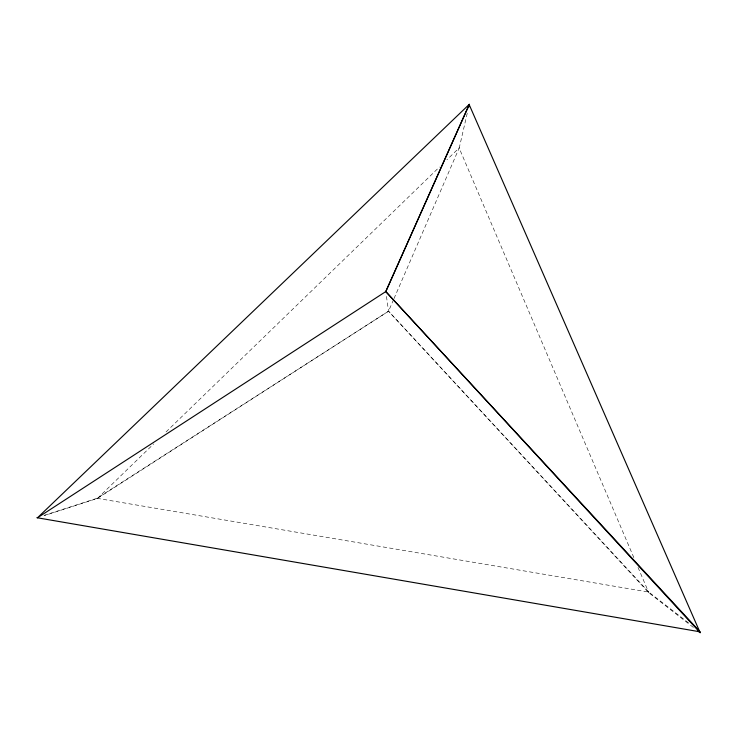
<?xml version="1.0" encoding="UTF-8"?>
<svg xmlns="http://www.w3.org/2000/svg" width="737" height="737" viewBox="0 0 737 737"><rect width="100%" height="100%" fill="white"/><g stroke="black" fill="none" stroke-linecap="round" stroke-linejoin="round"><path stroke-width="0.55" stroke-dasharray="3.69 2.76" d="M467.24 113.24L459.197 148.137L633.958 557.872M393.558 299.637L388.546 311.207L97.487 498.378L44.008 515.679M394.019 298.559L459.271 147.796L446.88 159.809M97.487 498.378L153.646 443.95M166.037 431.946L439.445 167.013M44.506 515.227L96.971 498.295L388.546 311.207L386.243 294.846M96.971 498.295L648.818 592.106L690.191 624.156M648.818 592.106L388.546 311.207L648.864 592.806L693.849 627.786M638.021 567.398L648.864 592.806"/><path stroke-width="1.11" d="M468.529 107.657L469.303 104.313L37.467 517.798L385.783 291.576L469.211 104.7L700.15 632.687L697.451 630.586M700.15 632.687L385.783 291.576L469.303 104.313M36.85 517.696L700.086 631.821L385.783 291.576"/></g></svg>
